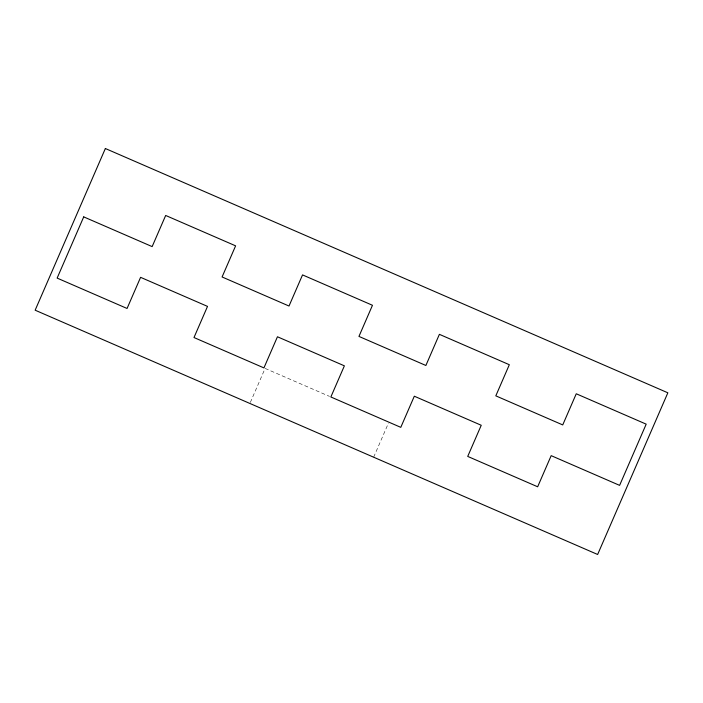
<?xml version="1.0" encoding="UTF-8"?>
<svg xmlns="http://www.w3.org/2000/svg" width="703" height="703" viewBox="0 0 703 703"><rect width="100%" height="100%" fill="white"/><g stroke="black" fill="none" stroke-linecap="round" stroke-linejoin="round"><path stroke-width="0.53" stroke-dasharray="3.52 2.64" d="M250.321 402.459L264.671 369.418M373.653 457.205L388.434 423.171M265.11 368.416L329.505 396.387"/><path stroke-width="1.05" d="M105.362 148.518L35.15 310.199L597.638 554.482L667.85 392.801L105.362 148.518M83.719 216.884L57.136 278.098L127.067 308.468L140.591 277.334L207.517 306.394L193.993 337.537L263.933 367.906L277.448 336.772L344.382 365.832L330.858 396.975L400.789 427.345L414.313 396.211L481.239 425.271L467.723 456.414L537.654 486.784L551.178 455.649L619.607 485.369L646.189 424.155L576.258 393.777L562.734 424.92L495.808 395.851L509.332 364.716L439.393 334.338L425.877 365.481L358.952 336.412L372.467 305.278L302.536 274.899L289.012 306.033L222.086 276.973L235.61 245.839L165.671 215.461L152.156 246.604L83.719 216.884"/></g></svg>
